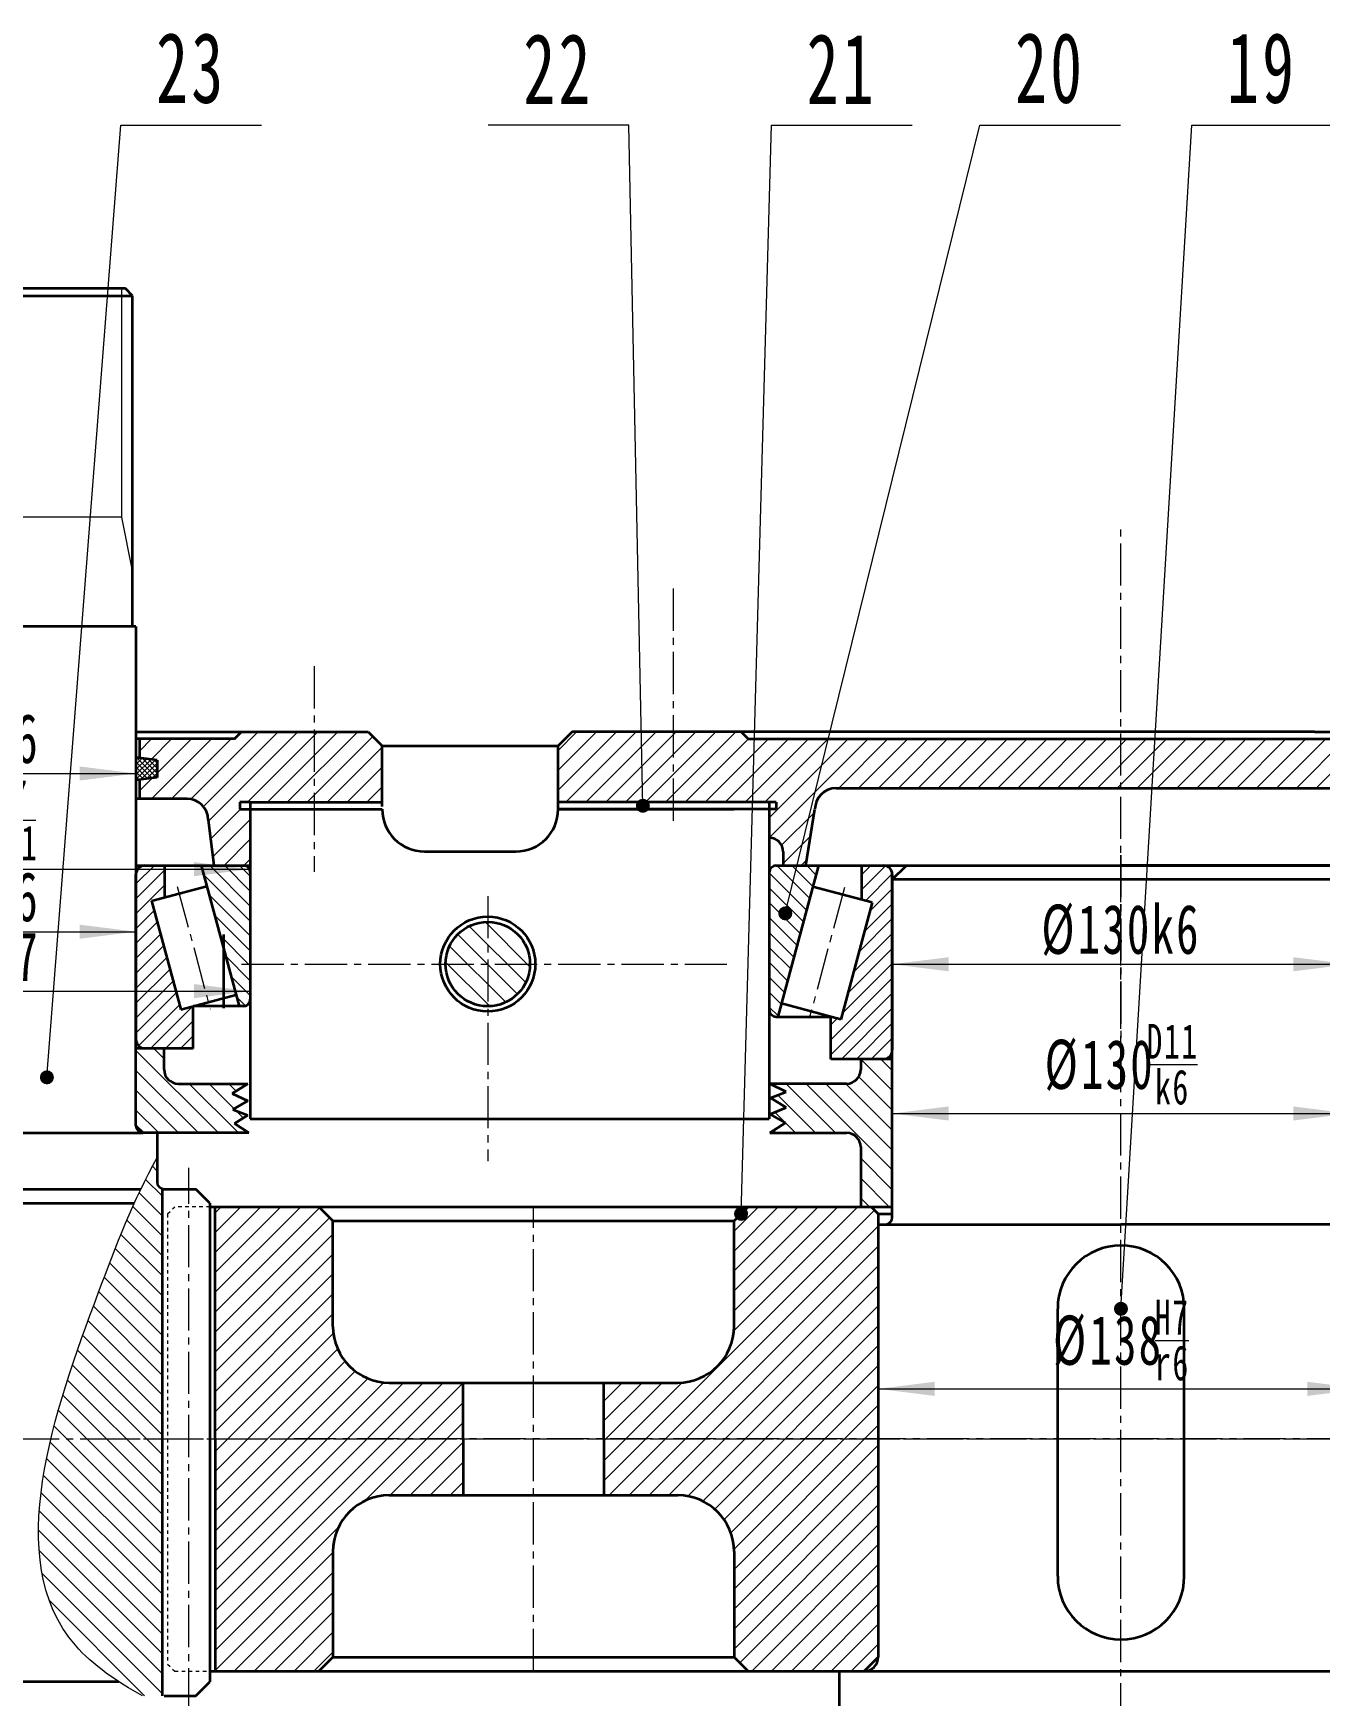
# Model space of a CAD drawing. Header units: millimetres. Extents: x -1682 to 1682, y -1188 to 1188.
# Drawn here: x -666 to -300.3, y -333 to 139.6 of the extents above; entities that cross this region are included whole.
import ezdxf

# ---------------------------------------------------------------- set-up
doc = ezdxf.new("R2010")
doc.units = ezdxf.units.MM
doc.linetypes.add('点画线', pattern=[18, 12, -2, 2, -2])
doc.linetypes.add('虚线', pattern=[2, 1, -1])
doc.layers.get('0').update_dxf_attribs({"lineweight": 35})
for name, color, linetype, lineweight in [('中心线层', 1, '点画线', 18), ('剖面线层', 4, 'Continuous', 18), ('尺寸线层', 3, 'Continuous', 18), ('粗实线层', 7, 'Continuous', 35), ('细实线', 7, 'Continuous', 18), ('细实线层', 7, 'Continuous', 18), ('虚线层', 6, '虚线', 18)]:
    doc.layers.add(name, color=color, linetype=linetype, lineweight=lineweight)
doc.styles.add('标准', font='', dxfattribs={"width": 0.667})
doc.styles.get('标准').set_extended_font_data('宋体')
doc.dimstyles.new('标准', dxfattribs={"dimscale": 4, "dimtxt": 3.5, "dimasz": 4, "dimexe": 2, "dimexo": 0, "dimtad": 1, "dimdsep": 46, "dimtxsty": '标准', "dimblk": '_CAXARROW', "dimcen": 0, "dimdle": 6, "dimazin": 2, "dimtfac": 0.707107, "dimtdec": 3, "dimtmove": 2, "dimatfit": 3, "dimfxl": 1, "dimfrac": 2, "dimtolj": 1, "dimarcsym": 1})
pattern_1 = [(225, (0, 0), (2.12132, -2.12132), [])]
pattern_2 = [(315, (0, 0), (2.12132, 2.12132), [])]
pattern_3 = [(135, (0, 0), (-2.828427, -2.828427), [])]
pattern_4 = [(45, (0, 0), (-2.828427, 2.828427), [])]

# ---------------------------------------------------------------- blocks, each defined once
blk = doc.blocks.new('*X16')
at = {"layer": '尺寸线层', "linetype": 'Continuous'}
for points in [[(-421.76, -125.03), (-405.76, -123.03), (-405.76, -127.03)], [(-291.76, -125.03), (-307.76, -123.03), (-307.76, -127.03)]]:
    blk.add_hatch(color=0, dxfattribs=at).paths.add_polyline_path(points, flags=0)
at = {"layer": '尺寸线层', "color": 0, "linetype": 'Continuous'}
for p, q in [((-421.76, -123.89), (-421.76, -133.03)), ((-421.76, -125.03), (-291.76, -125.03))]:
    blk.add_line(p, q, dxfattribs=at)
at = {"layer": '尺寸线层', "color": 0, "insert": (-356.76, -115.37), "char_height": 14, "width": 84.6158, "attachment_point": 5, "line_spacing_factor": 1.15057, "style": '标准'}
blk.add_mtext('\\T1.1;%%C130k6', dxfattribs=at)
blk = doc.blocks.new('_CAXARROW')
blk.add_hatch(color=0).paths.add_polyline_path([(0, 0), (-1, 0.125), (-1, -0.125)], flags=0)
blk = doc.blocks.new('*X17')
at = {"layer": '尺寸线层', "linetype": 'Continuous'}
for points in [[(-736.76, -70.8), (-720.76, -68.8), (-720.76, -72.8)], [(-636.76, -70.8), (-652.76, -68.8), (-652.76, -72.8)]]:
    blk.add_hatch(color=0, dxfattribs=at).paths.add_polyline_path(points, flags=0)
at = {"layer": '尺寸线层', "color": 0, "linetype": 'Continuous'}
for p, q in [((-736.76, -70.42), (-736.76, -78.8)), ((-736.76, -70.8), (-636.76, -70.8)), ((-636.76, -69.48), (-636.76, -78.8))]:
    blk.add_line(p, q, dxfattribs=at)
at = {"layer": '尺寸线层', "color": 0, "insert": (-686.76, -61.14), "char_height": 14, "width": 84.6158, "attachment_point": 5, "line_spacing_factor": 1.15057, "style": '标准'}
blk.add_mtext('\\T1.1;%%C100k6', dxfattribs=at)
blk = doc.blocks.new('*X19')
at = {"color": 0}
blk.add_line((-679.32, -84.09), (-665.25, -84.09), dxfattribs=at)
at = {"color": 0, "char_height": 14, "attachment_point": 1, "line_spacing_factor": 1.15057, "style": '标准'}
for s, insert, width in [('\\T1.1;{\\H0.707107x;H7}', (-677.13, -72.54), 56.2764), ('\\T1.1;%%C165', (-708.28, -77.01), 172.1302), ('\\T1.1;{\\H0.707107x;d11}', (-679.32, -85.58), 56.2764)]:
    blk.add_mtext(s, dxfattribs=dict(at, insert=insert, width=width))
blk = doc.blocks.new('*X18')
at = {"layer": '尺寸线层', "linetype": 'Continuous'}
for points in [[(-769.26, -98), (-753.26, -96), (-753.26, -100)], [(-604.26, -98), (-620.26, -96), (-620.26, -100)]]:
    blk.add_hatch(color=0, dxfattribs=at).paths.add_polyline_path(points, flags=0)
at = {"layer": '尺寸线层', "color": 0, "linetype": 'Continuous'}
for p, q in [((-769.26, -113.55), (-769.26, -90)), ((-604.26, -112.28), (-604.26, -90)), ((-769.26, -98), (-604.26, -98))]:
    blk.add_line(p, q, dxfattribs=at)
at = {"layer": '尺寸线层', "color": 0}
blk.add_blockref('*X19', (0, 0), dxfattribs=at)
blk = doc.blocks.new('*X20')
at = {"layer": '尺寸线层', "linetype": 'Continuous'}
for points in [[(-736.76, -115.77), (-720.76, -113.77), (-720.76, -117.77)], [(-636.76, -115.77), (-652.76, -113.77), (-652.76, -117.77)]]:
    blk.add_hatch(color=0, dxfattribs=at).paths.add_polyline_path(points, flags=0)
at = {"layer": '尺寸线层', "color": 0, "linetype": 'Continuous'}
for p, q in [((-736.76, -116.54), (-736.76, -107.77)), ((-636.76, -116.54), (-636.76, -107.77)), ((-736.76, -115.77), (-636.76, -115.77))]:
    blk.add_line(p, q, dxfattribs=at)
at = {"layer": '尺寸线层', "color": 0, "insert": (-686.76, -106.11), "char_height": 14, "width": 84.6158, "attachment_point": 5, "line_spacing_factor": 1.15057, "style": '标准'}
blk.add_mtext('\\T1.1;%%C100k6', dxfattribs=at)
blk = doc.blocks.new('*X21')
at = {"layer": '尺寸线层', "linetype": 'Continuous'}
for points in [[(-769.26, -132.67), (-753.26, -130.67), (-753.26, -134.67)], [(-604.26, -132.67), (-620.26, -130.67), (-620.26, -134.67)]]:
    blk.add_hatch(color=0, dxfattribs=at).paths.add_polyline_path(points, flags=0)
at = {"layer": '尺寸线层', "color": 0, "linetype": 'Continuous'}
for p, q in [((-769.26, -143.85), (-769.26, -124.67)), ((-604.26, -145.55), (-604.26, -124.67)), ((-769.26, -132.67), (-604.26, -132.67))]:
    blk.add_line(p, q, dxfattribs=at)
at = {"layer": '尺寸线层', "color": 0, "insert": (-686.76, -123.13), "char_height": 14, "width": 84.4072, "attachment_point": 5, "line_spacing_factor": 1.15057, "style": '标准'}
blk.add_mtext('\\T1.1;%%C165H7', dxfattribs=at)
blk = doc.blocks.new('*X44')
at = {"layer": '细实线层', "lineweight": 18}
h = blk.add_hatch(color=0, dxfattribs=at)
edge = h.paths.add_edge_path(flags=0)
edge.add_arc((0, 0), 2, 0, 360)
at = {"layer": '细实线层', "color": 0}
for p, q in [((0, 0), (20.11, 336.5)), ((20.11, 336.5), (60.11, 336.5))]:
    blk.add_line(p, q, dxfattribs=at)
at = {"layer": '细实线层', "color": 0, "lineweight": 18, "insert": (40.11, 342.5), "char_height": 20, "width": 68, "attachment_point": 8, "line_spacing_factor": 1.15057, "style": '标准'}
blk.add_mtext('\\T1.1;19', dxfattribs=at)
blk = doc.blocks.new('*X45')
at = {"layer": '细实线层', "lineweight": 18}
h = blk.add_hatch(color=0, dxfattribs=at)
edge = h.paths.add_edge_path(flags=0)
edge.add_arc((0, 0), 2, 0, 360)
at = {"layer": '细实线层', "color": 0}
for p, q in [((0, 0), (55.28, 224.09)), ((55.28, 224.09), (95.28, 224.09))]:
    blk.add_line(p, q, dxfattribs=at)
at = {"layer": '细实线层', "color": 0, "lineweight": 18, "insert": (75.28, 230.09), "char_height": 20, "width": 68, "attachment_point": 8, "line_spacing_factor": 1.15057, "style": '标准'}
blk.add_mtext('\\T1.1;20', dxfattribs=at)
blk = doc.blocks.new('*X46')
at = {"layer": '细实线层', "lineweight": 18}
h = blk.add_hatch(color=0, dxfattribs=at)
edge = h.paths.add_edge_path(flags=0)
edge.add_arc((0, 0), 2, 0, 360)
at = {"layer": '细实线层', "color": 0}
for p, q in [((0, 0), (8.64, 309.5)), ((8.64, 309.5), (48.64, 309.5))]:
    blk.add_line(p, q, dxfattribs=at)
at = {"layer": '细实线层', "color": 0, "lineweight": 18, "insert": (28.64, 315.5), "char_height": 20, "width": 68, "attachment_point": 8, "line_spacing_factor": 1.15057, "style": '标准'}
blk.add_mtext('\\T1.1;21', dxfattribs=at)
blk = doc.blocks.new('*X47')
at = {"layer": '细实线层', "lineweight": 18}
h = blk.add_hatch(color=0, dxfattribs=at)
edge = h.paths.add_edge_path(flags=0)
edge.add_arc((0, 0), 2, 0, 360)
at = {"layer": '细实线层', "color": 0}
for p, q in [((-4, 193.5), (-44, 193.5)), ((0, 0), (-4, 193.5))]:
    blk.add_line(p, q, dxfattribs=at)
at = {"layer": '细实线层', "color": 0, "lineweight": 18, "insert": (-24, 199.5), "char_height": 20, "width": 68, "attachment_point": 8, "line_spacing_factor": 1.15057, "style": '标准'}
blk.add_mtext('\\T1.1;22', dxfattribs=at)
blk = doc.blocks.new('*X48')
at = {"layer": '细实线层', "lineweight": 18}
h = blk.add_hatch(color=0, dxfattribs=at)
edge = h.paths.add_edge_path(flags=0)
edge.add_arc((0, 0), 2, 0, 360)
at = {"layer": '细实线层', "color": 0}
for p, q in [((0, 0), (21.03, 270.7)), ((21.03, 270.7), (61.03, 270.7))]:
    blk.add_line(p, q, dxfattribs=at)
at = {"layer": '细实线层', "color": 0, "lineweight": 18, "insert": (41.03, 276.7), "char_height": 20, "width": 68, "attachment_point": 8, "line_spacing_factor": 1.15057, "style": '标准'}
blk.add_mtext('\\T1.1;23', dxfattribs=at)
blk = doc.blocks.new('*X72')
at = {"color": 0}
blk.add_line((-347.13, -231.96), (-337.44, -231.96), dxfattribs=at)
at = {"color": 0, "char_height": 14, "attachment_point": 1, "line_spacing_factor": 1.15057, "style": '标准'}
for s, insert, width in [('\\T1.1;{\\H0.707107x;H7}', (-347.13, -220.41), 38.7472), ('\\T1.1;%%C138', (-376.09, -224.88), 154.601), ('\\T1.1;{\\H0.707107x;r6}', (-347.09, -233.39), 38.7472)]:
    blk.add_mtext(s, dxfattribs=dict(at, insert=insert, width=width))
blk = doc.blocks.new('*X71')
at = {"layer": '尺寸线层', "linetype": 'Continuous'}
for points in [[(-425.76, -245.73), (-409.76, -243.73), (-409.76, -247.73)], [(-287.76, -245.73), (-303.76, -243.73), (-303.76, -247.73)]]:
    blk.add_hatch(color=0, dxfattribs=at).paths.add_polyline_path(points, flags=0)
at = {"layer": '尺寸线层', "color": 0, "linetype": 'Continuous'}
for p, q in [((-425.76, -238.95), (-425.76, -253.73)), ((-287.76, -239.4), (-287.76, -253.73)), ((-425.76, -245.73), (-287.76, -245.73))]:
    blk.add_line(p, q, dxfattribs=at)
at = {"layer": '尺寸线层', "color": 0}
blk.add_blockref('*X72', (0, 0), dxfattribs=at)
blk = doc.blocks.new('*X74')
at = {"color": 0}
blk.add_line((-349.5, -153.54), (-335.06, -153.54), dxfattribs=at)
at = {"color": 0, "char_height": 14, "attachment_point": 1, "line_spacing_factor": 1.15057, "style": '标准'}
for s, insert, width in [('\\T1.1;%%C130', (-378.47, -146.46), 173.6058), ('\\T1.1;{\\H0.707107x;D11}', (-349.5, -141.99), 57.752), ('\\T1.1;{\\H0.707107x;k6}', (-347.09, -154.97), 57.752)]:
    blk.add_mtext(s, dxfattribs=dict(at, insert=insert, width=width))
blk = doc.blocks.new('*X73')
at = {"layer": '尺寸线层', "linetype": 'Continuous'}
for points in [[(-421.76, -167.45), (-405.76, -165.45), (-405.76, -169.45)], [(-291.76, -167.45), (-307.76, -165.45), (-307.76, -169.45)]]:
    blk.add_hatch(color=0, dxfattribs=at).paths.add_polyline_path(points, flags=0)
at = {"layer": '尺寸线层', "color": 0, "linetype": 'Continuous'}
for p, q in [((-421.76, -176.96), (-421.76, -159.45)), ((-291.76, -172.88), (-291.76, -159.45)), ((-421.76, -167.45), (-291.76, -167.45))]:
    blk.add_line(p, q, dxfattribs=at)
at = {"layer": '尺寸线层', "color": 0}
blk.add_blockref('*X74', (0, 0), dxfattribs=at)

msp = doc.modelspace()

# ---------------------------------------------------------------- hatches: boundary and pattern name
at = {"layer": '剖面线层'}
h = msp.add_hatch(dxfattribs=at)
h.set_pattern_fill('无图案', color=256, scale=4, angle=45, style=0, pattern_type=0)
h.set_pattern_definition(pattern_4)
edge = h.paths.add_edge_path(flags=0)
edge.add_line((-787.367, -78.973), (-787.367, -70.576))
edge.add_line((-787.367, -70.576), (-787.367, -58.973))
edge.add_line((-787.367, -58.973), (-766.764, -58.973))
edge.add_line((-766.764, -58.973), (-764.764, -60.973))
edge.add_line((-764.764, -60.973), (-737.764, -60.973))
edge.add_line((-737.764, -60.973), (-737.764, -66.38))
edge.add_line((-737.764, -66.38), (-742.764, -66.994))
edge.add_line((-742.764, -66.994), (-742.764, -71.952))
edge.add_line((-742.764, -71.952), (-737.764, -72.566))
edge.add_line((-737.764, -72.566), (-737.764, -77.973))
edge.add_line((-737.764, -77.973), (-751.264, -77.973))
edge.add_arc((-751.264, -83.973), 6, 90, 180)
edge.add_line((-757.264, -83.973), (-758.938, -96.973))
edge.add_line((-758.938, -96.973), (-767.264, -96.973))
edge.add_line((-767.264, -96.973), (-769.264, -96.973))
edge.add_line((-769.264, -96.973), (-769.264, -80.973))
edge.add_line((-769.264, -80.973), (-766.264, -80.973))
edge.add_line((-766.264, -80.973), (-766.264, -78.973))
edge.add_line((-766.264, -78.973), (-769.264, -78.973))
edge.add_line((-769.264, -78.973), (-787.367, -78.973))
h.paths.add_polyline_path([(-806.764, -78.973), (-806.764, -64.665), (-806.764, -62.973), (-802.764, -58.973), (-787.367, -58.973), (-787.367, -78.973)], flags=0)
edge = h.paths.add_edge_path(flags=0)
edge.add_line((-630.764, -71.952), (-630.764, -69.169))
edge.add_line((-630.764, -69.169), (-630.764, -66.994))
edge.add_line((-630.764, -66.994), (-635.764, -66.38))
edge.add_line((-635.764, -66.38), (-635.764, -60.973))
edge.add_line((-635.764, -60.973), (-608.764, -60.973))
edge.add_line((-608.764, -60.973), (-606.764, -58.973))
edge.add_line((-606.764, -58.973), (-586.162, -58.973))
edge.add_line((-586.162, -58.973), (-586.162, -78.973))
edge.add_line((-586.162, -78.973), (-604.264, -78.973))
edge.add_line((-604.264, -78.973), (-607.264, -78.973))
edge.add_line((-607.264, -78.973), (-607.264, -80.973))
edge.add_line((-607.264, -80.973), (-604.264, -80.973))
edge.add_line((-604.264, -80.973), (-604.264, -96.973))
edge.add_line((-604.264, -96.973), (-606.264, -96.973))
edge.add_line((-606.264, -96.973), (-614.591, -96.973))
edge.add_line((-614.591, -96.973), (-616.264, -83.973))
edge.add_arc((-622.264, -83.973), 6, 0, 90)
edge.add_line((-622.264, -77.973), (-635.764, -77.973))
edge.add_line((-635.764, -77.973), (-635.764, -72.566))
edge.add_line((-635.764, -72.566), (-630.764, -71.952))
h.paths.add_polyline_path([(-586.162, -78.973), (-586.162, -67.48), (-586.162, -58.973), (-570.764, -58.973), (-566.764, -62.973), (-566.764, -78.973)], flags=0)
h = msp.add_hatch(dxfattribs=at)
h.set_pattern_fill('无图案', color=256, scale=4, angle=45, style=0, pattern_type=0)
h.set_pattern_definition(pattern_4)
edge = h.paths.add_edge_path(flags=0)
edge.add_line((-484.04, -78.973), (-484.04, -69.136))
edge.add_line((-484.04, -69.136), (-484.04, -58.973))
edge.add_line((-484.04, -58.973), (-464.764, -58.973))
edge.add_line((-464.764, -58.973), (-462.764, -60.973))
edge.add_line((-462.764, -60.973), (-356.764, -60.973))
edge.add_line((-356.764, -60.973), (-250.764, -60.973))
edge.add_line((-250.764, -60.973), (-248.764, -58.973))
edge.add_line((-248.764, -58.973), (-229.488, -58.973))
edge.add_line((-229.488, -58.973), (-229.488, -78.973))
edge.add_line((-229.488, -78.973), (-256.764, -78.973))
edge.add_line((-256.764, -78.973), (-258.764, -78.973))
edge.add_line((-258.764, -78.973), (-258.764, -80.973))
edge.add_line((-258.764, -80.973), (-256.764, -80.973))
edge.add_line((-256.764, -80.973), (-256.764, -89.092))
edge.add_arc((-256.764, -93.092), 4, 90, 180)
edge.add_line((-260.764, -93.092), (-260.764, -96.973))
edge.add_line((-260.764, -96.973), (-267.213, -96.973))
edge.add_line((-267.213, -96.973), (-269.764, -80.973))
edge.add_arc((-275.764, -80.973), 6, 0, 90)
edge.add_line((-275.764, -74.973), (-356.764, -74.973))
edge.add_line((-356.764, -74.973), (-437.764, -74.973))
edge.add_arc((-437.764, -80.973), 6, 90, 180)
edge.add_line((-443.764, -80.973), (-446.316, -96.973))
edge.add_line((-446.316, -96.973), (-452.764, -96.973))
edge.add_line((-452.764, -96.973), (-452.764, -93.092))
edge.add_arc((-456.764, -93.092), 4, 0, 90)
edge.add_line((-456.764, -89.092), (-456.764, -80.973))
edge.add_line((-456.764, -80.973), (-454.764, -80.973))
edge.add_line((-454.764, -80.973), (-454.764, -78.973))
edge.add_line((-454.764, -78.973), (-456.764, -78.973))
edge.add_line((-456.764, -78.973), (-484.04, -78.973))
h.paths.add_polyline_path([(-516.764, -76.973), (-516.764, -69.988), (-516.764, -62.973), (-512.764, -58.973), (-484.04, -58.973), (-484.04, -78.973), (-516.764, -78.973)], flags=0)
h.paths.add_polyline_path([(-229.488, -78.973), (-229.488, -66.58), (-229.488, -58.973), (-200.764, -58.973), (-196.764, -62.973), (-196.764, -78.973)], flags=0)
h = msp.add_hatch(dxfattribs=at)
h.set_pattern_fill('无图案', color=256, angle=135, style=0, pattern_type=0)
h.set_pattern_definition([(135, (0, 0), (-0.7071068, -0.7071068), [])])
h.paths.add_polyline_path([(-636.764, -72.688), (-636.764, -68.342), (-636.764, -66.257), (-635.764, -66.38), (-630.764, -66.994), (-630.764, -71.952), (-635.764, -72.566)], flags=0)
h = msp.add_hatch(dxfattribs=at)
h.set_pattern_fill('无图案', color=256, angle=45, style=0, pattern_type=0)
h.set_pattern_definition([(45, (0, 0), (-0.7071068, 0.7071068), [])])
h.paths.add_polyline_path([(-636.764, -72.688), (-636.764, -68.735), (-636.764, -66.257), (-635.764, -66.38), (-630.764, -66.994), (-630.764, -71.952), (-635.764, -72.566)], flags=0)
h = msp.add_hatch(dxfattribs=at)
h.set_pattern_fill('无图案', color=256, scale=3, angle=225, style=0, pattern_type=0)
h.set_pattern_definition(pattern_1)
edge = h.paths.add_edge_path(flags=0)
edge.add_arc((-634.264, -99.473), 2.5, 174.8736, 180, ccw=False)
edge.add_arc((-634.264, -99.473), 2.5, 90, 174.8736, ccw=False)
edge.add_line((-634.264, -96.973), (-628.639, -96.973))
edge.add_line((-628.639, -96.973), (-628.639, -106.021))
edge.add_line((-628.639, -106.021), (-632.333, -107.011))
edge.add_line((-632.333, -107.011), (-624.051, -137.92))
edge.add_line((-624.051, -137.92), (-620.514, -136.973))
edge.add_line((-620.514, -136.973), (-620.514, -148.973))
edge.add_line((-620.514, -148.973), (-634.264, -148.973))
edge.add_arc((-634.264, -146.473), 2.5, 180, 270, ccw=False)
edge.add_line((-636.764, -146.473), (-636.764, -99.473))
h = msp.add_hatch(dxfattribs=at)
h.set_pattern_fill('无图案', color=256, scale=3, angle=315, style=0, pattern_type=0)
h.set_pattern_definition(pattern_2)
edge = h.paths.add_edge_path(flags=0)
edge.add_arc((-606.264, -98.973), 2, 5.73197, 90, ccw=False)
edge.add_arc((-606.264, -98.973), 2, 0, 5.73197, ccw=False)
edge.add_line((-604.264, -98.973), (-604.264, -134.973))
edge.add_arc((-606.264, -134.973), 2, -90, 0, ccw=False)
edge.add_line((-606.264, -136.973), (-607.482, -136.973))
edge.add_line((-607.482, -136.973), (-608.355, -133.714))
edge.add_line((-608.355, -133.714), (-616.637, -102.805))
edge.add_line((-616.637, -102.805), (-618.2, -96.973))
edge.add_line((-618.2, -96.973), (-606.264, -96.973))
h = msp.add_hatch(dxfattribs=at)
h.set_pattern_fill('无图案', color=256, scale=3, angle=315, style=0, pattern_type=0)
h.set_pattern_definition(pattern_2)
edge = h.paths.add_edge_path(flags=0)
edge.add_arc((-454.764, -98.973), 2, 174.26803, 180, ccw=False)
edge.add_arc((-454.764, -98.973), 2, 90, 174.26803, ccw=False)
edge.add_line((-454.764, -96.973), (-442.773, -96.973))
edge.add_line((-442.773, -96.973), (-444.384, -102.987))
edge.add_line((-444.384, -102.987), (-453.288, -136.215))
edge.add_line((-453.288, -136.215), (-454.295, -139.973))
edge.add_line((-454.295, -139.973), (-454.764, -139.973))
edge.add_arc((-454.764, -137.973), 2, 180, 270, ccw=False)
edge.add_line((-456.764, -137.973), (-456.764, -98.973))
h = msp.add_hatch(dxfattribs=at)
h.set_pattern_fill('无图案', color=256, scale=3, angle=225, style=0, pattern_type=0)
h.set_pattern_definition(pattern_1)
edge = h.paths.add_edge_path(flags=0)
edge.add_arc((-424.264, -99.473), 2.5, 5.1264, 90, ccw=False)
edge.add_arc((-424.264, -99.473), 2.5, 0, 5.1264, ccw=False)
edge.add_line((-421.764, -99.473), (-421.764, -149.473))
edge.add_arc((-424.264, -149.473), 2.5, 270, 360, ccw=False)
edge.add_line((-424.264, -151.973), (-439.264, -151.973))
edge.add_line((-439.264, -151.973), (-439.264, -139.973))
edge.add_line((-439.264, -139.973), (-436.384, -140.744))
edge.add_line((-436.384, -140.744), (-427.481, -107.516))
edge.add_line((-427.481, -107.516), (-430.514, -106.704))
edge.add_line((-430.514, -106.704), (-430.514, -96.973))
edge.add_line((-430.514, -96.973), (-424.264, -96.973))
h = msp.add_hatch(dxfattribs=at)
h.set_pattern_fill('无图案', color=256, scale=4, angle=135, style=0, pattern_type=0)
h.set_pattern_definition(pattern_3)
edge = h.paths.add_edge_path(flags=0)
edge.add_line((-536.764, -124.973), (-536.764, -120.567))
edge.add_line((-536.764, -120.567), (-536.764, -112.973))
edge.add_arc((-536.764, -124.973), 12, 0, 90, ccw=False)
edge.add_line((-524.764, -124.973), (-536.764, -124.973))
edge = h.paths.add_edge_path(flags=0)
edge.add_arc((-536.764, -124.973), 12, 157.48587, 180, ccw=False)
edge.add_arc((-536.764, -124.973), 12, 90, 157.48587, ccw=False)
edge.add_line((-536.764, -112.973), (-536.764, -124.973))
edge.add_line((-536.764, -124.973), (-548.764, -124.973))
edge = h.paths.add_edge_path(flags=0)
edge.add_arc((-536.764, -124.973), 12, 193.44825, 270, ccw=False)
edge.add_arc((-536.764, -124.973), 12, 180, 193.44825, ccw=False)
edge.add_line((-548.764, -124.973), (-536.764, -124.973))
edge.add_line((-536.764, -124.973), (-536.764, -136.973))
edge = h.paths.add_edge_path(flags=0)
edge.add_line((-536.764, -136.973), (-536.764, -130.036))
edge.add_line((-536.764, -130.036), (-536.764, -124.973))
edge.add_line((-536.764, -124.973), (-524.764, -124.973))
edge.add_arc((-536.764, -124.973), 12, 270, 360, ccw=False)
h = msp.add_hatch(dxfattribs=at)
h.set_pattern_fill('无图案', color=256, scale=4, angle=135, style=0, pattern_type=0)
h.set_pattern_definition(pattern_3)
edge = h.paths.add_edge_path(flags=0)
edge.add_line((-764.314, -166.269), (-765.926, -165.334))
edge.add_line((-765.926, -165.334), (-768.562, -163.806))
edge.add_line((-768.562, -163.806), (-764.145, -161.767))
edge.add_line((-764.145, -161.767), (-768.555, -158.973))
edge.add_line((-768.555, -158.973), (-748.764, -158.973))
edge.add_arc((-748.764, -154.973), 4, 270, 360)
edge.add_line((-744.764, -154.973), (-744.764, -148.973))
edge.add_line((-744.764, -148.973), (-739.264, -148.973))
edge.add_line((-739.264, -148.973), (-736.764, -148.973))
edge.add_line((-736.764, -148.973), (-736.764, -170.973))
edge.add_line((-736.764, -170.973), (-738.764, -172.973))
edge.add_line((-738.764, -172.973), (-742.764, -172.973))
edge.add_line((-742.764, -172.973), (-768.861, -172.973))
edge.add_line((-768.861, -172.973), (-764.739, -170.262))
edge.add_line((-764.739, -170.262), (-768.562, -167.883))
edge.add_line((-768.562, -167.883), (-764.314, -166.269))
edge = h.paths.add_edge_path(flags=0)
edge.add_line((-636.764, -170.973), (-636.764, -165.761))
edge.add_line((-636.764, -165.761), (-636.764, -148.973))
edge.add_line((-636.764, -148.973), (-634.264, -148.973))
edge.add_line((-634.264, -148.973), (-628.764, -148.973))
edge.add_line((-628.764, -148.973), (-628.764, -154.973))
edge.add_arc((-624.764, -154.973), 4, 180, 270)
edge.add_line((-624.764, -158.973), (-604.973, -158.973))
edge.add_line((-604.973, -158.973), (-609.384, -161.767))
edge.add_line((-609.384, -161.767), (-604.967, -163.806))
edge.add_line((-604.967, -163.806), (-609.214, -166.269))
edge.add_line((-609.214, -166.269), (-604.967, -167.883))
edge.add_line((-604.967, -167.883), (-608.789, -170.262))
edge.add_line((-608.789, -170.262), (-604.667, -172.973))
edge.add_line((-604.667, -172.973), (-630.764, -172.973))
edge.add_line((-630.764, -172.973), (-634.764, -172.973))
edge.add_line((-634.764, -172.973), (-636.764, -170.973))
h = msp.add_hatch(dxfattribs=at)
h.set_pattern_fill('无图案', color=256, scale=4, angle=135, style=0, pattern_type=0)
h.set_pattern_definition(pattern_3)
edge = h.paths.add_edge_path(flags=0)
edge.add_line((-291.764, -193.973), (-291.764, -164.488))
edge.add_line((-291.764, -164.488), (-291.764, -151.973))
edge.add_line((-291.764, -151.973), (-289.264, -151.973))
edge.add_line((-289.264, -151.973), (-282.764, -151.973))
edge.add_line((-282.764, -151.973), (-282.764, -154.973))
edge.add_arc((-278.764, -154.973), 4, 180, 270)
edge.add_line((-278.764, -158.973), (-256.964, -158.973))
edge.add_line((-256.964, -158.973), (-261.588, -161.259))
edge.add_line((-261.588, -161.259), (-257.103, -162.958))
edge.add_line((-257.103, -162.958), (-261.622, -165.71))
edge.add_line((-261.622, -165.71), (-257.069, -167.647))
edge.add_line((-257.069, -167.647), (-261.384, -170.093))
edge.add_line((-261.384, -170.093), (-256.964, -172.973))
edge.add_line((-256.964, -172.973), (-278.764, -172.973))
edge.add_arc((-278.764, -176.973), 4, 90, 180)
edge.add_line((-282.764, -176.973), (-282.764, -193.973))
edge.add_line((-282.764, -193.973), (-285.764, -193.973))
edge.add_line((-285.764, -193.973), (-291.764, -193.973))
edge = h.paths.add_edge_path(flags=0)
edge.add_line((-452.145, -170.093), (-453.681, -169.222))
edge.add_line((-453.681, -169.222), (-456.46, -167.647))
edge.add_line((-456.46, -167.647), (-451.907, -165.71))
edge.add_line((-451.907, -165.71), (-456.426, -162.958))
edge.add_line((-456.426, -162.958), (-451.941, -161.259))
edge.add_line((-451.941, -161.259), (-456.564, -158.973))
edge.add_line((-456.564, -158.973), (-434.764, -158.973))
edge.add_arc((-434.764, -154.973), 4, 270, 360)
edge.add_line((-430.764, -154.973), (-430.764, -151.973))
edge.add_line((-430.764, -151.973), (-424.264, -151.973))
edge.add_line((-424.264, -151.973), (-421.764, -151.973))
edge.add_line((-421.764, -151.973), (-421.764, -193.973))
edge.add_line((-421.764, -193.973), (-427.764, -193.973))
edge.add_line((-427.764, -193.973), (-430.764, -193.973))
edge.add_line((-430.764, -193.973), (-430.764, -176.973))
edge.add_arc((-434.764, -176.973), 4, 360, 450)
edge.add_line((-434.764, -172.973), (-456.564, -172.973))
edge.add_line((-456.564, -172.973), (-452.145, -170.093))
h = msp.add_hatch(dxfattribs=at)
h.set_pattern_fill('无图案', color=256, scale=4, angle=135, style=0, pattern_type=0)
h.set_pattern_definition(pattern_3)
edge = h.paths.add_edge_path(flags=0)
edge.add_spline(control_points=[(-641.677, -328.973), (-646.283, -325.975), (-661.679, -313.715), (-665.205, -295.516), (-664.321, -281.263)], knot_values=[0, 0, 0, 0, 15.7164397, 55.9288407, 55.9288407, 55.9288407, 55.9288407], weights=[1, 1, 1, 1, 1], degree=3, periodic=0)
edge.add_spline(control_points=[(-664.321, -281.263), (-663.893, -274.368), (-662.664, -267.199), (-660.943, -259.973)], knot_values=[0, 0, 0, 0, 21.5829718, 21.5829718, 21.5829718, 21.5829718], weights=[1, 1, 1, 1], degree=3, periodic=0)
edge.add_line((-660.943, -259.973), (-629.264, -259.973))
edge.add_line((-629.264, -259.973), (-629.264, -332.973))
edge.add_line((-629.264, -332.973), (-634.764, -332.973))
edge.add_line((-634.764, -332.973), (-634.939, -332.973))
edge.add_spline(control_points=[(-634.939, -332.973), (-637.201, -331.741), (-639.471, -330.408), (-641.677, -328.973)], knot_values=[0, 0, 0, 0, 7.8376102, 7.8376102, 7.8376102, 7.8376102], weights=[1, 1, 1, 1], degree=3, periodic=0)
edge = h.paths.add_edge_path(flags=0)
edge.add_spline(control_points=[(-660.943, -259.973), (-659.076, -252.133), (-656.63, -244.224), (-653.996, -236.523)], knot_values=[0, 0, 0, 0, 24.4669514, 24.4669514, 24.4669514, 24.4669514], weights=[1, 1, 1, 1], degree=3, periodic=0)
edge.add_spline(control_points=[(-653.996, -236.523), (-651.887, -230.356), (-644.253, -209.689), (-637.576, -192.228), (-630.764, -179.973)], knot_values=[0, 0, 0, 0, 17.8704437, 61.205517, 61.205517, 61.205517, 61.205517], weights=[1, 1, 1, 1, 1], degree=3, periodic=0)
edge.add_line((-630.764, -179.973), (-630.764, -186.973))
edge.add_arc((-628.764, -186.973), 2, 180, 270)
edge.add_line((-628.764, -188.973), (-629.264, -188.973))
edge.add_line((-629.264, -188.973), (-629.264, -259.973))
edge.add_line((-629.264, -259.973), (-660.943, -259.973))
h = msp.add_hatch(dxfattribs=at)
h.set_pattern_fill('无图案', color=256, scale=4, angle=45, style=0, pattern_type=0)
h.set_pattern_definition(pattern_4)
edge = h.paths.add_edge_path(flags=0)
edge.add_arc((-482.764, -291.973), 16, 360, 368.45751)
edge.add_arc((-482.764, -291.973), 16, 8.45751, 90)
edge.add_line((-482.764, -275.973), (-503.764, -275.973))
edge.add_line((-503.764, -275.973), (-503.764, -259.973))
edge.add_line((-503.764, -259.973), (-425.764, -259.973))
edge.add_line((-425.764, -259.973), (-425.764, -321.973))
edge.add_line((-425.764, -321.973), (-429.764, -325.973))
edge.add_line((-429.764, -325.973), (-436.764, -325.973))
edge.add_line((-436.764, -325.973), (-462.764, -325.973))
edge.add_line((-462.764, -325.973), (-466.764, -321.973))
edge.add_line((-466.764, -321.973), (-466.764, -291.973))
edge = h.paths.add_edge_path(flags=0)
edge.add_line((-614.264, -325.973), (-614.264, -268.527))
edge.add_line((-614.264, -268.527), (-614.264, -259.973))
edge.add_line((-614.264, -259.973), (-543.764, -259.973))
edge.add_line((-543.764, -259.973), (-543.764, -275.973))
edge.add_line((-543.764, -275.973), (-564.764, -275.973))
edge.add_arc((-564.764, -291.973), 16, 90, 180)
edge.add_line((-580.764, -291.973), (-580.764, -321.973))
edge.add_line((-580.764, -321.973), (-584.764, -325.973))
edge.add_line((-584.764, -325.973), (-614.264, -325.973))
edge = h.paths.add_edge_path(flags=0)
edge.add_line((-614.264, -259.973), (-614.264, -246.796))
edge.add_line((-614.264, -246.796), (-614.264, -193.973))
edge.add_line((-614.264, -193.973), (-584.764, -193.973))
edge.add_line((-584.764, -193.973), (-580.764, -197.973))
edge.add_line((-580.764, -197.973), (-580.764, -227.973))
edge.add_arc((-564.764, -227.973), 16, 180, 270)
edge.add_line((-564.764, -243.973), (-543.764, -243.973))
edge.add_line((-543.764, -243.973), (-543.764, -259.973))
edge.add_line((-543.764, -259.973), (-614.264, -259.973))
edge = h.paths.add_edge_path(flags=0)
edge.add_arc((-482.764, -227.973), 16, 270, 282.38006)
edge.add_arc((-482.764, -227.973), 16, 282.38006, 360)
edge.add_line((-466.764, -227.973), (-466.764, -197.973))
edge.add_line((-466.764, -197.973), (-462.764, -193.973))
edge.add_line((-462.764, -193.973), (-430.764, -193.973))
edge.add_line((-430.764, -193.973), (-427.764, -193.973))
edge.add_line((-427.764, -193.973), (-425.764, -195.973))
edge.add_line((-425.764, -195.973), (-425.764, -198.973))
edge.add_line((-425.764, -198.973), (-425.764, -259.973))
edge.add_line((-425.764, -259.973), (-503.764, -259.973))
edge.add_line((-503.764, -259.973), (-503.764, -243.973))
edge.add_line((-503.764, -243.973), (-482.764, -243.973))

# ---------------------------------------------------------------- linework, layer by layer
for p, q in [((-636.764, -58.973), (-570.764, -58.973)), ((-608.764, -60.973), (-636.764, -60.973)), ((-608.764, -60.973), (-606.764, -58.973)), ((-570.764, -58.973), (-566.764, -62.973)), ((-512.764, -58.973), (-516.764, -62.973)), ((-301.764, -58.973), (-512.764, -58.973)), ((-462.764, -60.973), (-464.764, -58.973)), ((-462.764, -60.973), (-250.764, -60.973)), ((-301.764, -58.973), (-200.764, -58.973)), ((-566.764, -62.973), (-516.764, -62.973)), ((-566.764, -80.173), (-566.764, -62.973)), ((-516.764, -76.973), (-516.764, -62.973)), ((-437.764, -74.973), (-275.764, -74.973)), ((-604.264, -78.973), (-604.264, -117.173)), ((-604.264, -78.973), (-566.764, -78.973)), ((-516.764, -80.973), (-516.764, -76.973)), ((-456.764, -78.973), (-516.764, -78.973)), ((-456.764, -78.973), (-456.764, -168.973)), ((-454.764, -78.973), (-456.764, -78.973)), ((-616.264, -83.973), (-614.591, -96.973)), ((-604.264, -80.973), (-566.764, -80.973)), ((-516.764, -80.973), (-466.764, -80.973)), ((-456.764, -80.973), (-516.764, -80.973)), ((-454.764, -80.973), (-456.764, -80.973)), ((-446.316, -96.973), (-443.764, -80.973)), ((-554.764, -92.973), (-528.764, -92.973)), ((-421.764, -100.973), (-417.764, -96.973)), ((-421.764, -100.973), (-417.764, -96.973)), ((-417.764, -96.973), (-356.764, -96.973)), ((-295.764, -96.973), (-356.764, -96.973)), ((-421.764, -196.973), (-421.764, -99.473)), ((-291.764, -100.973), (-421.764, -100.973)), ((-636.764, -170.973), (-636.764, -137.544)), ((-628.764, -154.973), (-628.764, -148.973)), ((-430.764, -151.973), (-430.764, -154.973)), ((-624.764, -158.973), (-604.973, -158.973)), ((-604.973, -158.973), (-609.384, -161.767)), ((-434.764, -158.973), (-456.564, -158.973)), ((-451.941, -161.259), (-456.564, -158.973)), ((-609.384, -161.767), (-604.967, -163.806)), ((-604.967, -163.806), (-609.214, -166.269)), ((-456.426, -162.958), (-451.941, -161.259)), ((-451.907, -165.71), (-456.426, -162.958)), ((-609.214, -166.269), (-604.967, -167.883)), ((-604.967, -167.883), (-608.789, -170.262)), ((-604.264, -168.973), (-456.764, -168.973)), ((-456.564, -172.973), (-452.145, -170.093)), ((-456.46, -167.647), (-451.907, -165.71)), ((-452.145, -170.093), (-456.46, -167.647)), ((-768.861, -172.973), (-634.764, -172.973)), ((-604.667, -172.973), (-634.764, -172.973)), ((-630.764, -172.973), (-630.764, -186.973)), ((-608.789, -170.262), (-604.667, -172.973)), ((-456.564, -172.973), (-434.764, -172.973)), ((-430.764, -176.973), (-430.764, -193.973)), ((-753.764, -188.973), (-635.448, -188.973)), ((-648.764, -188.973), (-635.448, -188.973)), ((-629.264, -332.973), (-629.264, -188.973)), ((-629.264, -188.973), (-619.764, -188.973)), ((-615.764, -192.973), (-619.764, -188.973)), ((-757.764, -192.973), (-637.344, -192.973)), ((-615.764, -192.973), (-615.764, -328.973)), ((-615.764, -193.973), (-421.764, -193.973)), ((-614.264, -259.973), (-614.264, -193.973)), ((-580.764, -197.973), (-584.764, -193.973)), ((-580.764, -197.973), (-466.764, -197.973)), ((-580.764, -227.973), (-580.764, -197.973)), ((-466.764, -197.973), (-462.764, -193.973)), ((-466.764, -227.973), (-466.764, -197.973)), ((-425.764, -195.973), (-427.764, -193.973)), ((-425.764, -198.973), (-356.764, -198.973)), ((-287.764, -198.973), (-356.764, -198.973)), ((-374.764, -298.973), (-374.764, -222.973)), ((-338.764, -298.973), (-338.764, -222.973)), ((-564.764, -243.973), (-482.764, -243.973)), ((-543.764, -259.973), (-543.764, -243.973)), ((-503.764, -259.973), (-503.764, -243.973)), ((-614.264, -259.973), (-614.264, -325.973)), ((-543.764, -259.973), (-543.764, -275.973)), ((-503.764, -259.973), (-503.764, -275.973)), ((-564.764, -275.973), (-482.764, -275.973)), ((-580.764, -291.973), (-580.764, -321.973)), ((-466.764, -291.973), (-466.764, -321.973)), ((-615.764, -325.973), (-286.764, -325.973)), ((-580.764, -321.973), (-584.764, -325.973)), ((-580.764, -321.973), (-466.764, -321.973)), ((-466.764, -321.973), (-462.764, -325.973)), ((-436.764, -346.973), (-436.764, -325.973)), ((-425.764, -321.973), (-429.764, -325.973)), ((-641.677, -328.973), (-757.764, -328.973)), ((-619.764, -332.973), (-615.764, -328.973))]:
    msp.add_line(p, q)
for radius in [13.5, 12]:
    msp.add_circle((-536.764, -124.973), radius)
for centre, radius, start, end in [((-437.764, -80.973), 6, 90, 180), ((-622.264, -83.973), 6, 0, 90), ((-554.764, -80.973), 12, 180, 270), ((-528.764, -80.973), 12, 270, 0), ((-456.764, -93.092), 4, 360, 90), ((-624.764, -154.973), 4, 180, 270), ((-434.764, -154.973), 4, 270, 360), ((-434.764, -176.973), 4, 0, 90), ((-628.764, -186.973), 2, 180, 270), ((-423.764, -196.973), 2, 270, 0), ((-356.764, -222.973), 18, 90, 180), ((-356.764, -222.973), 18, 0, 90), ((-564.764, -227.973), 16, 180, 270), ((-482.764, -227.973), 16, 270, 360), ((-564.764, -291.973), 16, 90, 180), ((-482.764, -291.973), 16, 0, 90), ((-356.764, -298.973), 18, 180, 270), ((-356.764, -298.973), 18, 270, 360), ((-429.764, -321.973), 4, 270, 360)]:
    msp.add_arc(centre, radius, start, end)
at = {"layer": '中心线层', "linetype": '点画线', "lineweight": 18}
for p, q in [((-356.764, -665.393), (-356.764, -1.098)), ((-356.764, -141.973), (-356.764, -91.973)), ((-356.764, -93.973), (-356.764, -154.973)), ((-625.021, -102.908), (-615.667, -137.817)), ((-435.397, -103.252), (-445.372, -140.48))]:
    msp.add_line(p, q, dxfattribs=at)
at = {"layer": '中心线层'}
for p, q in [((-484.04, -18.236), (-484.04, -86.191)), ((-586.162, -40.323), (-586.162, -98.722)), ((-536.764, -105.654), (-536.764, -180.973)), ((-606.764, -124.973), (-466.764, -124.973)), ((-621.764, -337.159), (-621.764, -182.944)), ((-523.764, -325.973), (-523.764, -193.973)), ((-904.603, -259.973), (42.622, -259.973)), ((-647.585, -259.973), (-75.943, -259.973)), ((-647.585, -259.973), (-129.577, -259.973)), ((-647.585, -259.973), (-129.577, -259.973)), ((-647.585, -259.973), (-85.943, -259.973)), ((-647.585, -259.973), (-129.577, -259.973)), ((-75.943, -259.973), (-593.952, -259.973)), ((-75.943, -259.973), (-593.952, -259.973)), ((-75.943, -259.973), (-593.952, -259.973))]:
    msp.add_line(p, q, dxfattribs=at)
at = {"layer": '粗实线层'}
for p, q in [((-639.764, 67.027), (-733.764, 67.027)), ((-637.764, 65.027), (-639.764, 67.027)), ((-735.764, 65.027), (-637.764, 65.027)), ((-637.764, -28.973), (-637.764, 65.027)), ((-636.764, -28.973), (-736.764, -28.973)), ((-636.764, -28.973), (-636.764, -58.973)), ((-636.764, -58.973), (-636.764, -146.473)), ((-635.764, -60.973), (-635.764, -66.38)), ((-630.764, -66.994), (-636.764, -66.257)), ((-630.764, -66.994), (-630.764, -71.952)), ((-630.764, -71.952), (-636.764, -72.688)), ((-635.764, -72.566), (-635.764, -77.973)), ((-622.264, -77.973), (-636.764, -77.973)), ((-604.264, -78.973), (-607.264, -78.973)), ((-607.264, -78.973), (-607.264, -80.973)), ((-454.764, -78.973), (-454.764, -80.973)), ((-607.264, -80.973), (-604.264, -80.973)), ((-452.764, -93.092), (-452.764, -96.973)), ((-636.764, -96.973), (-604.264, -96.973)), ((-628.639, -96.973), (-628.639, -106.021)), ((-618.2, -96.973), (-607.482, -136.973)), ((-456.764, -98.973), (-456.764, -137.973)), ((-454.764, -96.973), (-258.764, -96.973)), ((-442.773, -96.973), (-454.295, -139.973)), ((-430.514, -96.973), (-430.514, -106.704)), ((-636.764, -137.544), (-636.764, -99.473)), ((-632.333, -107.011), (-616.637, -102.805)), ((-427.481, -107.516), (-444.384, -102.987)), ((-421.764, -99.473), (-421.764, -149.473)), ((-632.333, -107.011), (-624.051, -137.92)), ((-427.481, -107.516), (-436.384, -140.744)), ((-636.764, -116.544), (-636.764, -137.544)), ((-611.764, -137.544), (-611.764, -116.544)), ((-604.264, -117.173), (-604.264, -168.973)), ((-604.264, -117.173), (-604.264, -134.973)), ((-624.051, -137.92), (-608.355, -133.714)), ((-620.514, -148.973), (-620.514, -136.973)), ((-606.264, -136.973), (-620.514, -136.973)), ((-436.384, -140.744), (-453.288, -136.215)), ((-454.764, -139.973), (-439.264, -139.973)), ((-439.264, -151.973), (-439.264, -139.973)), ((-620.514, -148.973), (-636.764, -148.973)), ((-421.764, -151.973), (-439.264, -151.973)), ((-636.764, -170.973), (-634.764, -172.973)), ((-425.764, -195.973), (-425.764, -321.973)), ((-425.764, -195.973), (-421.764, -195.973)), ((-628.752, -332.973), (-619.764, -332.973))]:
    msp.add_line(p, q, dxfattribs=at)
for centre, radius, start, end in [((-634.264, -99.473), 2.5, 90, 180), ((-606.264, -98.973), 2, 0, 90), ((-454.764, -98.973), 2, 90, 180), ((-424.264, -99.473), 2.5, 0, 90), ((-606.264, -134.973), 2, 270, 0), ((-454.764, -137.973), 2, 180, 270), ((-634.264, -146.473), 2.5, 180, 270), ((-424.264, -149.473), 2.5, 270, 0), ((-634.764, -170.973), 2, 180, 270)]:
    msp.add_arc(centre, radius, start, end, dxfattribs=at)
at = {"layer": '细实线'}
for p, q in [((-640.764, 2.036), (-640.764, 67.027)), ((-640.764, 2.036), (-686.764, 2.036)), ((-637.764, -13.16), (-640.764, 2.036))]:
    msp.add_line(p, q, dxfattribs=at)
at = {"layer": '细实线层'}
msp.add_open_spline([(-634.939, -332.973), (-641.924, -329.168), (-678.662, -304.39), (-653.571, -234.057), (-637.576, -192.228), (-630.764, -179.973)], degree=3, knots=[0, 0, 0, 0, 815.820205, 4243.8717733, 5682.0714096, 5682.0714096, 5682.0714096, 5682.0714096], dxfattribs=at)
at = {"layer": '虚线层', "color": 2, "linetype": '虚线'}
for p, q in [((-627.764, -195.973), (-625.764, -193.973)), ((-627.764, -195.973), (-627.764, -259.973)), ((-615.764, -193.973), (-625.764, -193.973)), ((-627.764, -259.973), (-627.764, -323.973)), ((-627.764, -323.973), (-625.764, -325.973)), ((-625.764, -325.973), (-615.764, -325.973))]:
    msp.add_line(p, q, dxfattribs=at)

# ---------------------------------------------------------------- block references
at = {"layer": '细实线层'}
for name, p in [('*X48', (-662.092, -157.174)), ('*X47', (-492.679, -79.971)), ('*X46', (-464.764, -195.973)), ('*X45', (-452.187, -110.567)), ('*X44', (-356.764, -222.973))]:
    msp.add_blockref(name, p, dxfattribs=at)

# ---------------------------------------------------------------- dimensions: what is measured, and where the dimension line sits
at = {"layer": '尺寸线层'}
for base, p1, p2, angle, text, override, picture, middle in [((-636.764, -70.801), (-736.764, -70.423), (-636.764, -69.476), 0, '%%C100k6', {"dimpost": '%%C<>', "dimsah": 1, "dimtfill": 1, "dimtolj": 0, "dimtzin": 8}, '*X17', (-686.764, -70.801)), ((-604.264, -98.002), (-769.264, -113.553), (-604.264, -112.275), 0, '\\A1;%%C165\\H0.707107x;\\SH7/d11;\\H1.41421x;', {"dimpost": '%%C<>', "dimsah": 1, "dimtfac": 1, "dimtfill": 1, "dimtolj": 0, "dimtzin": 8}, '*X18', (-686.764, -98.002)), ((-636.764, -115.766), (-736.764, -116.544), (-636.764, -116.544), 0, '%%C100k6', {"dimpost": '%%C<>', "dimsah": 1, "dimtfill": 1, "dimtolj": 0, "dimtzin": 8}, '*X20', (-686.764, -115.766)), ((-291.764, -125.029), (-421.764, -123.892), (-291.764, -125.029), 0, '%%C130k6', {"dimpost": '%%C<>', "dimsah": 1, "dimtfill": 1, "dimtolj": 0, "dimtzin": 8}, '*X16', (-356.764, -125.029)), ((-604.264, -132.672), (-769.264, -143.846), (-604.264, -145.55), 0, '%%C165H7', {"dimpost": '%%C<>', "dimsah": 1, "dimtfill": 1, "dimtolj": 0, "dimtzin": 8}, '*X21', (-686.764, -132.672)), ((-291.764, -167.454), (-421.764, -176.956), (-291.764, -172.883), 180, '\\A1;%%C130\\H0.707107x;\\SD11/k6;\\H1.41421x;', {"dimpost": '%%C<>', "dimsah": 1, "dimtfac": 1, "dimtfill": 1, "dimtolj": 0, "dimtzin": 8}, '*X73', (-356.764, -167.454))]:
    dim = msp.add_linear_dim(base=base, p1=p1, p2=p2, angle=angle, text=text, dimstyle='标准', override=override, dxfattribs=at)
    dim.commit()
    dim.dimension.update_dxf_attribs({"geometry": picture, "text_midpoint": middle})
dim = msp.add_linear_dim(base=(-287.764, -245.732), p1=(-425.764, -238.945), p2=(-287.764, -239.398), text='\\A1;%%C138\\H0.707107x;\\SH7/r6;\\H1.41421x;', dimstyle='标准', override={"dimpost": '%%C<>', "dimsah": 1, "dimtfac": 1, "dimtfill": 1, "dimtolj": 0, "dimtzin": 8}, dxfattribs=at)
dim.commit()
dim.dimension.update_dxf_attribs({"geometry": '*X71', "text_midpoint": (-356.764, -245.732)})

doc.saveas('drawing.dxf')
